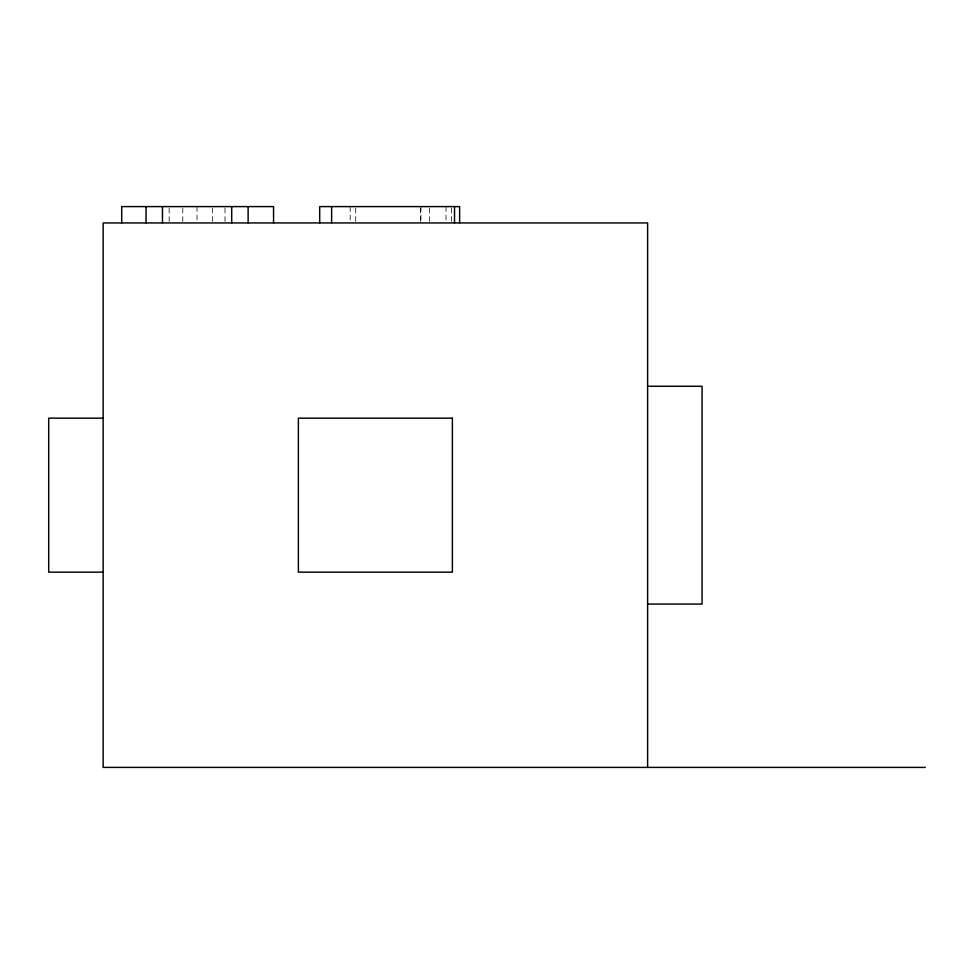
<?xml version="1.0" encoding="UTF-8"?>
<svg xmlns="http://www.w3.org/2000/svg" width="974" height="974" viewBox="0 0 974 974"><rect width="100%" height="100%" fill="white"/><g stroke="black" fill="none" stroke-linecap="round" stroke-linejoin="round"><path stroke-width="0.73" stroke-dasharray="4.87 3.65" d="M451.546 208.083L451.546 221.451M446.007 206.598L446.007 221.451M429.461 208.083L429.461 221.451M420.938 206.598L420.938 221.451M420.573 208.083L420.573 221.451M355.717 208.083L355.717 221.451M350.177 206.598L350.177 221.451M225.006 208.083L225.006 221.451M212.478 208.083L212.478 221.451M197.028 206.598L197.028 221.451M182.783 208.083L182.783 221.451M169.159 208.083L169.159 221.451"/><path stroke-width="1.46" d="M647.625 386.276L702.071 386.276L702.071 604.063L647.625 604.063M103.147 418.163L48.7 418.163L48.7 572.164L103.147 572.164M925.3 767.402L103.147 767.402L103.147 222.936L647.625 222.936L647.625 767.402M459.631 222.936L459.631 206.598L319.691 206.598L319.691 222.936M454.529 206.598L454.529 222.936M331.623 206.598L331.623 222.936M273.56 222.936L273.56 206.598L121.701 206.598L121.701 222.936M248.127 206.598L248.127 222.936M231.702 206.598L231.702 222.936M162.463 206.598L162.463 222.936M146.039 206.598L146.039 222.936M452.386 418.163L298.385 418.163L298.385 572.164L452.386 572.164L452.386 418.163"/></g></svg>
